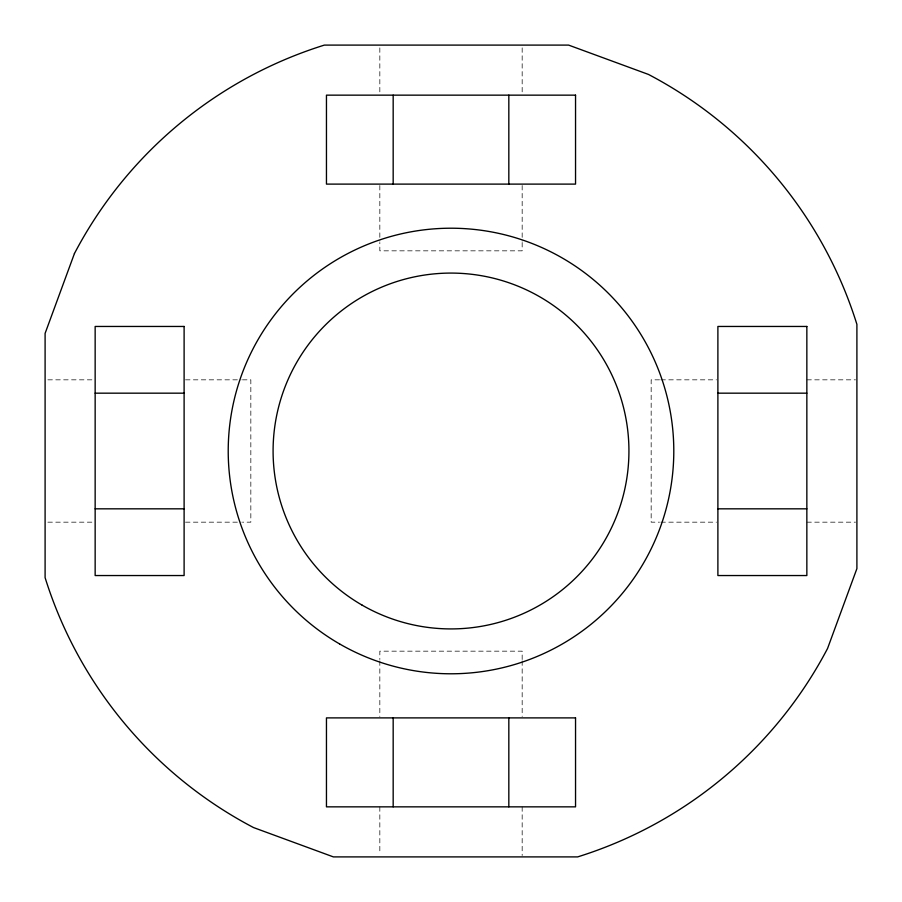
<?xml version="1.0" encoding="UTF-8"?>
<svg xmlns="http://www.w3.org/2000/svg" width="902" height="902" viewBox="0 0 902 902"><rect width="100%" height="100%" fill="white"/><g stroke="black" fill="none" stroke-linecap="round" stroke-linejoin="round"><path stroke-width="0.68" stroke-dasharray="4.51 3.38" d="M47.885 379.832L95.15 379.832M185.508 379.832L241.105 379.832M242.491 379.832L250.835 379.832L250.835 522.168L242.491 522.168M659.509 379.832L651.165 379.832L651.165 522.168L659.509 522.168M660.895 379.832L716.492 379.832M806.85 379.832L855.513 379.832M47.885 522.168L93.763 522.168M185.508 522.168L241.105 522.168M660.895 522.168L716.492 522.168M806.85 522.168L855.513 522.168M522.168 47.885L522.168 95.15M522.168 185.508L522.168 241.105M522.168 242.491L522.168 250.835L379.832 250.835L379.832 242.491M522.168 659.509L522.168 651.165L379.832 651.165L379.832 659.509M522.168 660.895L522.168 716.492M522.168 806.85L522.168 855.513M379.832 47.885L379.832 95.15M379.832 185.508L379.832 241.105M379.832 660.895L379.832 716.492M379.832 806.85L379.832 854.115"/><path stroke-width="1.35" d="M95.15 393.171L184.109 393.171M717.891 393.171L806.85 393.171M95.15 508.829L184.109 508.829M717.891 508.829L806.85 508.829M508.829 95.15L508.829 184.109M508.829 717.891L508.829 806.85M393.171 95.15L393.171 184.109M393.171 717.891L393.171 806.85M74.438 253.53L45.1 333.39L45.1 577.641A425.192 425.192 0 0 0 253.53 827.562L333.39 856.9L577.641 856.9A425.192 425.192 0 0 0 827.562 648.47L856.9 568.61L856.9 324.359A425.192 425.192 0 0 0 648.47 74.438L568.61 45.1L324.359 45.1A425.192 425.192 0 0 0 74.438 253.53M575.544 95.15L326.456 95.15L326.456 184.109L575.544 184.109L575.544 95.15M184.109 326.456L95.15 326.456L95.15 575.544L184.109 575.544L184.109 326.456M806.85 326.456L717.891 326.456L717.891 575.544L806.85 575.544L806.85 326.456M575.544 717.891L326.456 717.891L326.456 806.85L575.544 806.85L575.544 717.891M362.04 605.084A177.931 177.931 0 0 0 628.931 451A177.931 177.931 0 0 0 362.04 296.916A177.931 177.931 0 0 0 362.04 605.084M339.603 643.938A222.794 222.794 0 0 0 673.794 451A222.794 222.794 0 0 0 339.603 258.062A222.794 222.794 0 0 0 339.603 643.938"/></g></svg>
